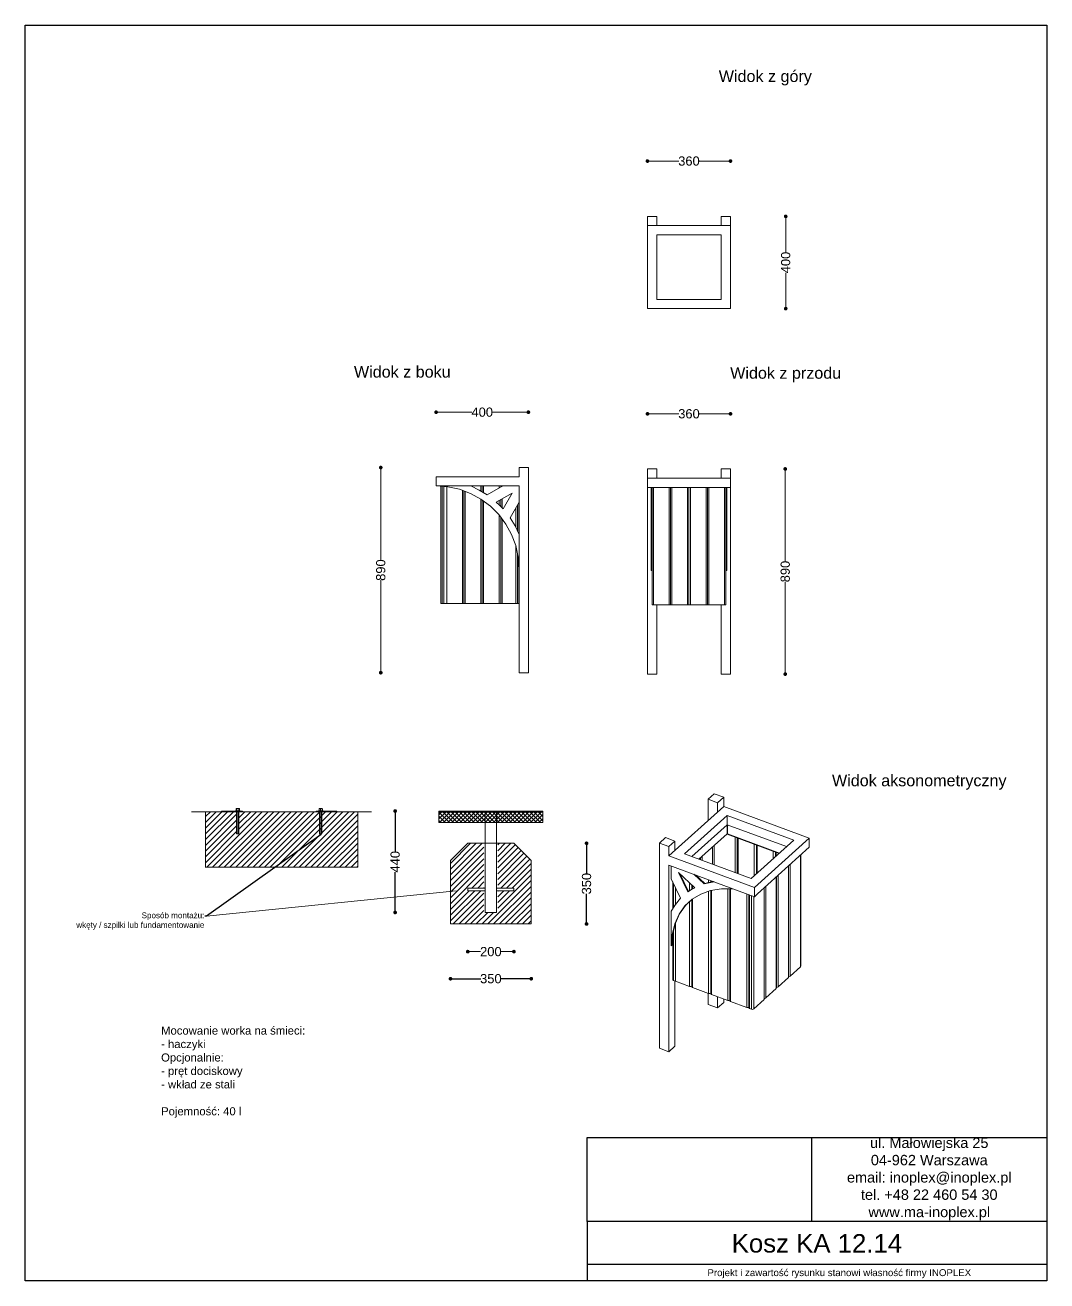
# Model space of a CAD drawing. Header units: millimetres. Extents: x 10662 to 15093, y 15133 to 20581.
import ezdxf
from ezdxf import colors
from ezdxf.entities.mleader import LeaderData, LeaderLine
from ezdxf.math import Vec2, Vec3

# ---------------------------------------------------------------- set-up
doc = ezdxf.new("R2010")
doc.units = ezdxf.units.MM
doc.header["$LTSCALE"] = 3
for name, color, linetype, lineweight in [('Konstrukcja - Stropy_Nr_pióra__1', 7, 'Continuous', 13), ('Konstrukcja - Słupy_Nr_pióra__1', 7, 'Continuous', 13), ('Konstrukcja - Ściany zew_Nr_pióra__1', 7, 'Continuous', 13), ('Krawędzie widoczneARTUR', 7, 'Continuous', 50), ('stal', 7, 'Continuous', 20)]:
    doc.layers.add(name, color=color, linetype=linetype, lineweight=lineweight)
doc.styles.get("Standard").update_dxf_attribs({"font": 'arial.ttf'})
doc.dimstyles.new('MATEUSZ', dxfattribs={"dimtxt": 40, "dimasz": 16, "dimexe": 0.18, "dimexo": 0.0625, "dimgap": 0.09, "dimtad": 0, "dimdec": 0, "dimdsep": 46, "dimtxsty": 'Standard', "dimblk": 'DOT', "dimcen": 0.09, "dimse1": 1, "dimse2": 1, "dimadec": 0, "dimazin": 0, "dimtfac": 1, "dimtdec": 0, "dimtofl": 0, "dimtmove": 0, "dimatfit": 3, "dimfxl": 0, "dimtolj": 1, "dimtzin": 0, "dimlwd": 9, "dimlwe": 9, "dimarcsym": 0})
doc.dimstyles.get("Standard").update_dxf_attribs({"dimtxt": 0.18, "dimasz": 0.18, "dimexe": 0.18, "dimexo": 0.0625, "dimgap": 0.09, "dimtad": 0, "dimtih": 1, "dimtoh": 1, "dimdec": 4, "dimzin": 0, "dimdsep": 46, "dimtxsty": 'Standard', "dimcen": 0.09, "dimadec": 0, "dimazin": 0, "dimtfac": 1, "dimtdec": 4, "dimtofl": 0, "dimtmove": 0, "dimatfit": 3, "dimfxl": 0, "dimtolj": 1, "dimtzin": 0, "dimarcsym": 0})
picture_1 = doc.add_image_def('image1.png', size_in_pixel=(179, 67))

# ---------------------------------------------------------------- blocks, each defined once
blk = doc.blocks.new('_Dot')
at = {"color": 0, "linetype": 'ByBlock', "lineweight": -2}
blk.add_line((-0.5, 0), (-1, 0), dxfattribs=at)
at = {"color": 0, "linetype": 'ByBlock', "const_width": 0.5}
blk.add_lwpolyline([(-0.25, 0, 1), (0.25, 0, 1)], format="xyb", close=True, dxfattribs=at)
blk = doc.blocks.new('*D7')
at = {"color": 0, "lineweight": 9}
for p, q in [((12204.3, 18645.8), (12204.3, 18261)), ((12204.3, 17787.8), (12204.3, 18172.5))]:
    blk.add_line(p, q, dxfattribs=at)
at = {"layer": 'Defpoints', "color": 0}
for p in [(12204.3, 18661.8), (12844.3, 18661.8), (12844.3, 17771.8)]:
    blk.add_point(p, dxfattribs=at)
at = {"color": 0, "lineweight": 9, "xscale": 16, "yscale": 16, "zscale": 16}
for p, rotation in [((12204.3, 18661.8), 90), ((12204.3, 17771.8), 270)]:
    blk.add_blockref('_Dot', p, dxfattribs=dict(at, rotation=rotation))
at = {"color": 0, "insert": (12204.3, 18216.8), "char_height": 40, "attachment_point": 5, "rotation": 90}
blk.add_mtext('\\A1;890', dxfattribs=at)
blk = doc.blocks.new('*D8')
at = {"color": 0, "lineweight": 9}
for p, q in [((12460.3, 18901.8), (12599.3, 18901.8)), ((12828.3, 18901.8), (12689.3, 18901.8))]:
    blk.add_line(p, q, dxfattribs=at)
at = {"layer": 'Defpoints', "color": 0}
for p in [(12444.3, 18901.8), (12844.3, 18661.8), (12444.3, 18621.8)]:
    blk.add_point(p, dxfattribs=at)
at = {"color": 0, "lineweight": 9, "xscale": 16, "yscale": 16, "zscale": 16, "rotation": 180}
blk.add_blockref('_Dot', (12444.3, 18901.8), dxfattribs=at)
at = {"color": 0, "lineweight": 9, "xscale": 16, "yscale": 16, "zscale": 16}
blk.add_blockref('_Dot', (12844.3, 18901.8), dxfattribs=at)
at = {"color": 0, "insert": (12644.3, 18901.8), "char_height": 40, "attachment_point": 5}
blk.add_mtext('\\A1;400', dxfattribs=at)
blk = doc.blocks.new('*D9')
at = {"color": 0, "lineweight": 9}
for p, q in [((13958.2, 18639.6), (13958.2, 18254.8)), ((13958.2, 17781.6), (13958.2, 18166.3))]:
    blk.add_line(p, q, dxfattribs=at)
at = {"layer": 'Defpoints', "color": 0}
for p in [(13720.7, 18655.6), (13958.2, 18655.6), (13720.7, 17765.6)]:
    blk.add_point(p, dxfattribs=at)
at = {"color": 0, "lineweight": 9, "xscale": 16, "yscale": 16, "zscale": 16}
for p, rotation in [((13958.2, 18655.6), 90), ((13958.2, 17765.6), 270)]:
    blk.add_blockref('_Dot', p, dxfattribs=dict(at, rotation=rotation))
at = {"color": 0, "insert": (13958.2, 18210.6), "char_height": 40, "attachment_point": 5, "rotation": 90}
blk.add_mtext('\\A1;890', dxfattribs=at)
blk = doc.blocks.new('*D10')
at = {"color": 0, "lineweight": 9}
for p, q in [((13376.7, 18894.7), (13496.5, 18894.7)), ((13704.7, 18894.7), (13584.9, 18894.7))]:
    blk.add_line(p, q, dxfattribs=at)
at = {"layer": 'Defpoints', "color": 0}
for p in [(13720.7, 18894.7), (13360.7, 18655.6), (13720.7, 18655.6)]:
    blk.add_point(p, dxfattribs=at)
at = {"color": 0, "lineweight": 9, "xscale": 16, "yscale": 16, "zscale": 16, "rotation": 180}
blk.add_blockref('_Dot', (13360.7, 18894.7), dxfattribs=at)
at = {"color": 0, "lineweight": 9, "xscale": 16, "yscale": 16, "zscale": 16}
blk.add_blockref('_Dot', (13720.7, 18894.7), dxfattribs=at)
at = {"color": 0, "insert": (13540.7, 18894.7), "char_height": 40, "attachment_point": 5}
blk.add_mtext('\\A1;360', dxfattribs=at)
blk = doc.blocks.new('*D11')
at = {"color": 0, "lineweight": 9}
for p, q in [((13376.7, 19991.2), (13496.5, 19991.2)), ((13704.7, 19991.2), (13584.9, 19991.2))]:
    blk.add_line(p, q, dxfattribs=at)
at = {"layer": 'Defpoints', "color": 0}
for p in [(13720.7, 19991.2), (13360.7, 19751.2), (13720.7, 19751.2)]:
    blk.add_point(p, dxfattribs=at)
at = {"color": 0, "lineweight": 9, "xscale": 16, "yscale": 16, "zscale": 16, "rotation": 180}
blk.add_blockref('_Dot', (13360.7, 19991.2), dxfattribs=at)
at = {"color": 0, "lineweight": 9, "xscale": 16, "yscale": 16, "zscale": 16}
blk.add_blockref('_Dot', (13720.7, 19991.2), dxfattribs=at)
at = {"color": 0, "insert": (13540.7, 19991.2), "char_height": 40, "attachment_point": 5}
blk.add_mtext('\\A1;360', dxfattribs=at)
blk = doc.blocks.new('*D12')
at = {"color": 0, "lineweight": 9}
for p, q in [((13960.1, 19735.2), (13960.1, 19596.3)), ((13960.1, 19367.2), (13960.1, 19506.2))]:
    blk.add_line(p, q, dxfattribs=at)
at = {"layer": 'Defpoints', "color": 0}
for p in [(13720.7, 19751.2), (13960.1, 19751.2), (13720.7, 19351.2)]:
    blk.add_point(p, dxfattribs=at)
at = {"color": 0, "lineweight": 9, "xscale": 16, "yscale": 16, "zscale": 16}
for p, rotation in [((13960.1, 19751.2), 90), ((13960.1, 19351.2), 270)]:
    blk.add_blockref('_Dot', p, dxfattribs=dict(at, rotation=rotation))
at = {"color": 0, "insert": (13960.1, 19551.2), "char_height": 40, "attachment_point": 5, "rotation": 90}
blk.add_mtext('\\A1;400', dxfattribs=at)
blk = doc.blocks.new('*D13')
at = {"color": 0, "lineweight": -2}
for p, q in [((12522.7, 16444.2), (12637.5, 16444.2)), ((12840.7, 16444.2), (12725.9, 16444.2))]:
    blk.add_line(p, q, dxfattribs=at)
at = {"layer": 'Defpoints', "color": 0}
for p in [(12506.7, 16681.7), (12856.7, 16681.7), (12856.7, 16444.2)]:
    blk.add_point(p, dxfattribs=at)
at = {"color": 0, "lineweight": -2, "xscale": 16, "yscale": 16, "zscale": 16, "rotation": 180}
blk.add_blockref('_Dot', (12506.7, 16444.2), dxfattribs=at)
at = {"color": 0, "lineweight": -2, "xscale": 16, "yscale": 16, "zscale": 16}
blk.add_blockref('_Dot', (12856.7, 16444.2), dxfattribs=at)
at = {"color": 0, "lineweight": 15, "insert": (12681.7, 16444.2), "char_height": 40, "attachment_point": 5}
blk.add_mtext('\\A1;350', dxfattribs=at)
blk = doc.blocks.new('*D14')
at = {"color": 0, "lineweight": -2}
for p, q in [((13096.7, 17015.7), (13096.7, 16900.9)), ((13096.7, 16697.7), (13096.7, 16812.5))]:
    blk.add_line(p, q, dxfattribs=at)
at = {"layer": 'Defpoints', "color": 0}
for p in [(13096.7, 17031.7), (13096.7, 17031.7), (12856.7, 16681.7)]:
    blk.add_point(p, dxfattribs=at)
at = {"color": 0, "lineweight": -2, "xscale": 16, "yscale": 16, "zscale": 16}
for p, rotation in [((13096.7, 17031.7), 90), ((13096.7, 16681.7), 270)]:
    blk.add_blockref('_Dot', p, dxfattribs=dict(at, rotation=rotation))
at = {"color": 0, "lineweight": 15, "insert": (13096.7, 16856.7), "char_height": 40, "attachment_point": 5, "rotation": 90}
blk.add_mtext('\\A1;350', dxfattribs=at)
blk = doc.blocks.new('*D16')
at = {"color": 0, "lineweight": -2}
for p, q in [((12266.7, 17155.7), (12266.7, 16996.7)), ((12266.7, 16747.7), (12266.7, 16906.7))]:
    blk.add_line(p, q, dxfattribs=at)
at = {"layer": 'Defpoints', "color": 0}
for p in [(12706.7, 17171.7), (12266.7, 16731.7), (12704.2, 16731.7)]:
    blk.add_point(p, dxfattribs=at)
at = {"color": 0, "lineweight": -2, "xscale": 16, "yscale": 16, "zscale": 16}
for p, rotation in [((12266.7, 17171.7), 90), ((12266.7, 16731.7), 270)]:
    blk.add_blockref('_Dot', p, dxfattribs=dict(at, rotation=rotation))
at = {"color": 0, "lineweight": 15, "insert": (12266.7, 16951.7), "char_height": 40, "attachment_point": 5, "rotation": 90}
blk.add_mtext('\\A1;440', dxfattribs=at)
blk = doc.blocks.new('*D17')
at = {"color": 0, "lineweight": 9}
for p, q in [((12597.7, 16561.7), (12637.2, 16561.7)), ((12765.7, 16561.7), (12726.3, 16561.7))]:
    blk.add_line(p, q, dxfattribs=at)
at = {"layer": 'Defpoints', "color": 0}
for p in [(12581.7, 16825.7), (12781.7, 16825.7), (12781.7, 16561.7)]:
    blk.add_point(p, dxfattribs=at)
at = {"color": 0, "lineweight": 9, "xscale": 16, "yscale": 16, "zscale": 16, "rotation": 180}
blk.add_blockref('_Dot', (12581.7, 16561.7), dxfattribs=at)
at = {"color": 0, "lineweight": 9, "xscale": 16, "yscale": 16, "zscale": 16}
blk.add_blockref('_Dot', (12781.7, 16561.7), dxfattribs=at)
at = {"color": 0, "insert": (12681.7, 16561.7), "char_height": 40, "attachment_point": 5}
blk.add_mtext('\\A1;200', dxfattribs=at)

msp = doc.modelspace()

# ---------------------------------------------------------------- hatches: boundary and pattern name
at = {"lineweight": 9}
h = msp.add_hatch(dxfattribs=at)
h.set_pattern_fill('JIS_WOOD', color=256, scale=25)
h.set_pattern_definition([(45, (9002.396, 15205.71), (-12.5, 12.5), [])])
h.paths.add_polyline_path([(11958.9, 17168.7), (11944.2, 17168.7), (11604.2, 17168.7), (11589.5, 17168.7), (11589.5, 17072.6), (11579.2, 17072.7), (11579.2, 17168.7), (11524.2, 17168.7), (11444.2, 17168.7), (11444.2, 16928.7), (12104.2, 16928.7), (12104.2, 17168.7), (12024.2, 17168.7), (11969.2, 17168.7), (11969.2, 17168.7), (11958.9, 17168.7)])
h = msp.add_hatch(dxfattribs=at)
h.set_pattern_fill('ANSI37', color=256, scale=4)
h.set_pattern_definition([(45, (10567.619, 15014.729), (-8.980256, 8.980256), []), (135, (10567.619, 15014.729), (-8.980256, -8.980256), [])])
h.paths.add_polyline_path([(12656.7, 17166.7), (12456.7, 17166.7), (12456.7, 17121.7), (12656.7, 17121.7)])
h.paths.add_polyline_path([(12706.7, 17166.7), (12656.7, 17166.7), (12656.7, 17121.7), (12706.7, 17121.7)])
h.paths.add_polyline_path([(12906.7, 17166.7), (12706.7, 17166.7), (12706.7, 17121.7), (12906.7, 17121.7)])
h = msp.add_hatch(dxfattribs=at)
h.set_pattern_fill('JIS_WOOD', color=256, scale=25)
h.set_pattern_definition([(45, (-4337.294, 4600.704), (-12.5, 12.5), [])])
h.paths.add_polyline_path([(12651.7, 17031.7), (12581.7, 17031.7), (12506.7, 16956.7), (12506.7, 16681.7), (12706.7, 16681.7), (12856.7, 16681.7), (12856.7, 16956.7), (12781.7, 17031.7), (12711.7, 17031.7), (12711.7, 16837.7), (12781.7, 16837.7), (12781.7, 16825.7), (12711.7, 16825.7), (12711.7, 16731.7), (12651.7, 16731.7), (12651.7, 16825.7), (12581.7, 16825.7), (12581.7, 16837.7), (12651.7, 16837.7)])

# ---------------------------------------------------------------- linework, layer by layer
for p, q in [((11524.2, 17168.7), (11384.2, 17168.7)), ((11524.2, 17168.7), (11444.2, 17168.7)), ((11444.2, 17168.7), (11444.2, 16928.7)), ((11564.2, 17171.7), (11514.2, 17171.7)), ((11514.2, 17171.7), (11514.2, 17168.7)), ((11524.2, 17171.7), (11564.2, 17171.7)), ((11524.2, 17171.7), (11604.2, 17171.7)), ((11604.2, 17168.7), (11524.2, 17168.7)), ((11604.2, 17171.7), (11604.2, 17168.7)), ((11604.2, 17171.7), (11604.2, 17168.7)), ((11604.2, 17168.7), (11944.2, 17168.7)), ((11964.2, 17171.7), (11924.2, 17171.7)), ((11924.2, 17171.7), (11924.2, 17168.7)), ((12014.2, 17171.7), (11934.2, 17171.7)), ((11934.2, 17168.7), (12014.2, 17168.7)), ((12004.2, 17171.7), (11954.2, 17171.7)), ((11974.2, 17171.7), (12014.2, 17171.7)), ((12014.2, 17168.7), (12014.2, 17171.7)), ((12014.2, 17168.7), (12164.2, 17168.7)), ((12024.2, 17168.7), (12104.2, 17168.7)), ((12104.2, 17168.7), (12104.2, 16928.7)), ((12656.7, 17171.7), (12456.7, 17171.7)), ((12456.7, 17171.7), (12456.7, 17121.7)), ((12456.7, 17171.7), (12456.7, 17166.7)), ((12456.7, 17166.7), (12906.7, 17166.7)), ((12711.7, 17171.7), (12651.7, 17171.7)), ((12706.7, 17171.7), (12656.7, 17171.7)), ((12656.7, 17171.7), (12706.7, 17171.7)), ((12656.7, 17171.7), (12656.7, 16731.7)), ((12706.7, 17171.7), (12906.7, 17171.7)), ((12706.7, 17171.7), (12706.7, 16731.7)), ((12906.7, 17171.7), (12906.7, 17121.7)), ((12456.7, 17121.7), (12906.7, 17121.7)), ((12506.7, 16956.7), (12581.7, 17031.7)), ((12781.7, 17031.7), (12581.7, 17031.7)), ((12856.7, 16956.7), (12781.7, 17031.7)), ((12506.7, 16956.7), (12506.7, 16681.7)), ((12856.7, 16681.7), (12856.7, 16956.7)), ((11443.1, 16928.7), (12104.2, 16928.7)), ((12506.7, 16681.7), (12706.7, 16681.7)), ((12706.7, 16681.7), (12856.7, 16681.7))]:
    msp.add_line(p, q, dxfattribs=at)
for p, q in [((13706, 17112.5), (13706, 17072.5)), ((13706, 17072.5), (13584, 16962.6)), ((13706, 17072.5), (13931.9, 16989)), ((13098.6, 15390.6), (13098.6, 15755.2)), ((13292.4, 15755.2), (15092.5, 15755.2)), ((15092.5, 15755.2), (15092.5, 15390.6)), ((13098.6, 15390.6), (13098.6, 15133.4)), ((15092.5, 15390.6), (13292.4, 15390.6)), ((15092.3, 15203.9), (13098.6, 15203.9))]:
    msp.add_line(p, q)
at = {"lineweight": 15}
msp.add_line((11449.3, 16715.5), (12531.7, 16825.7), dxfattribs=at)
msp.add_lwpolyline([(10662.3, 20581), (15092.5, 20581), (15092.5, 15133.4), (10662.3, 15133.4)], close=True)
at = {"layer": 'Konstrukcja - Stropy_Nr_pióra__1', "linetype": 'Continuous'}
for p, q in [((13400.7, 19391.3), (13400.7, 19671.2)), ((13546.7, 19391.3), (13400.7, 19391.3)), ((13626.7, 19391.2), (13614.7, 19391.2))]:
    msp.add_line(p, q, dxfattribs=at)
at = {"layer": 'Konstrukcja - Słupy_Nr_pióra__1', "linetype": 'Continuous'}
for p, q in [((13360.7, 19711.2), (13360.7, 19751.2)), ((13360.7, 19751.2), (13400.7, 19751.2)), ((13400.7, 19751.2), (13400.7, 19711.2)), ((13680.7, 19711.2), (13680.7, 19751.2)), ((13680.7, 19751.2), (13720.7, 19751.2)), ((13720.7, 19751.2), (13720.7, 19711.2)), ((13400.7, 19711.2), (13360.7, 19711.2)), ((13360.7, 19351.2), (13360.7, 19711.2)), ((13400.7, 19711.2), (13680.7, 19711.2)), ((13400.7, 19671.2), (13400.7, 19391.2)), ((13680.7, 19671.2), (13400.7, 19671.2)), ((13400.7, 19671.2), (13400.7, 19636.8)), ((13720.7, 19711.2), (13680.7, 19711.2)), ((13680.7, 19391.2), (13680.7, 19671.2)), ((13720.7, 19711.2), (13720.7, 19351.2)), ((13400.7, 19636.8), (13400.7, 19636.7)), ((13400.7, 19624.8), (13400.7, 19556.8)), ((13400.7, 19624.8), (13400.7, 19624.8)), ((13400.7, 19556.8), (13400.7, 19556.7)), ((13400.7, 19544.8), (13400.7, 19476.8)), ((13400.7, 19544.8), (13400.7, 19544.8)), ((13400.7, 19476.8), (13400.7, 19476.7)), ((13400.7, 19464.8), (13400.7, 19396.8)), ((13400.7, 19464.8), (13400.7, 19464.8)), ((13400.7, 19396.8), (13400.7, 19396.7)), ((13720.7, 19351.2), (13360.7, 19351.2)), ((13400.7, 19391.2), (13680.7, 19391.2)), ((12844.3, 18661.8), (12804.3, 18661.8)), ((12804.3, 18661.8), (12804.3, 18621.8)), ((12844.3, 18661.8), (12844.3, 17771.8)), ((13360.7, 18655.6), (13360.7, 18615.6)), ((13400.7, 18655.6), (13360.7, 18655.6)), ((13400.7, 18655.6), (13400.7, 18615.6)), ((13680.7, 18655.6), (13680.7, 18615.6)), ((13720.7, 18655.6), (13680.7, 18655.6)), ((13720.7, 18655.6), (13720.7, 18615.6)), ((12444.3, 18621.8), (12444.3, 18581.8)), ((12804.3, 18621.8), (12444.3, 18621.8)), ((12804.3, 18581.8), (12444.3, 18581.8)), ((12464.3, 18071.8), (12464.3, 18580.3)), ((12470.3, 18071.8), (12470.3, 18579.9)), ((12478.3, 18071.8), (12478.3, 18579.3)), ((12490.3, 18071.8), (12490.3, 18578.5)), ((12638.3, 18559.7), (12638.3, 18581.8)), ((12644.3, 18581.8), (12644.3, 18556)), ((12650.3, 18552.3), (12650.3, 18581.8)), ((12718.3, 18572.7), (12718.3, 18581.8)), ((12724.3, 18581.8), (12724.3, 18576.1)), ((12730.3, 18579.5), (12730.3, 18581.8)), ((12804.3, 18581.8), (12804.3, 17771.8)), ((13360.7, 18615.6), (13360.7, 18575.6)), ((13720.7, 18615.6), (13360.7, 18615.6)), ((13720.7, 18615.6), (13720.7, 18575.6)), ((12558.3, 18071.8), (12558.3, 18562.5)), ((12564.3, 18560.2), (12564.3, 18071.8)), ((12570.3, 18071.8), (12570.3, 18558)), ((12638.3, 18071.8), (12638.3, 18524.9)), ((12724.3, 18523.1), (12724.3, 18493.1)), ((12730.3, 18486.7), (12730.3, 18526.5)), ((13360.7, 18575.6), (13360.7, 17765.6)), ((13376.9, 18575.6), (13360.7, 18575.6)), ((13380.7, 18065.6), (13380.7, 18573.7)), ((13700.4, 18575.6), (13380.9, 18575.6)), ((13386.7, 18065.6), (13386.7, 18575.6)), ((13454.7, 18065.6), (13454.7, 18575.6)), ((13460.7, 18575.6), (13460.7, 18065.6)), ((13466.7, 18065.6), (13466.7, 18575.6)), ((13534.7, 18065.6), (13534.7, 18575.6)), ((13540.7, 18575.6), (13540.7, 18065.6)), ((13546.7, 18065.6), (13546.7, 18575.6)), ((13614.7, 18065.6), (13614.7, 18575.6)), ((13620.7, 18575.6), (13620.7, 18065.6)), ((13626.7, 18065.6), (13626.7, 18575.6)), ((13694.7, 18065.6), (13694.7, 18575.6)), ((13700.7, 18065.6), (13700.7, 18573.7)), ((13720.7, 18575.6), (13704.4, 18575.6)), ((13720.7, 18575.6), (13720.7, 17765.6)), ((12644.3, 18520.6), (12644.3, 18071.8)), ((12650.3, 18071.8), (12650.3, 18516.1)), ((12718.3, 18499.2), (12718.3, 18519.7)), ((12789.8, 18402), (12789.8, 18486.1)), ((12797.8, 18385.3), (12797.8, 18500.3)), ((12798.3, 18384.3), (12798.3, 18501.1)), ((12718.3, 18071.8), (12718.3, 18454.9)), ((12724.3, 18446.9), (12724.3, 18071.8)), ((12730.3, 18071.8), (12730.3, 18438.9)), ((12789.8, 18071.8), (12789.8, 18322.7)), ((12797.8, 18071.8), (12797.8, 18285.9)), ((12798.3, 18071.8), (12798.3, 18283.7)), ((12464.3, 18071.8), (12466.1, 18071.8)), ((12466.1, 18071.8), (12470.3, 18071.8)), ((12470.3, 18071.8), (12478.3, 18071.8)), ((12478.3, 18071.8), (12482.5, 18071.8)), ((12482.5, 18071.8), (12484.3, 18071.8)), ((12484.3, 18071.8), (12486, 18071.8)), ((12486, 18071.8), (12490.3, 18071.8)), ((12490.3, 18071.8), (12558.3, 18071.8)), ((12558.3, 18071.8), (12562.5, 18071.8)), ((12562.5, 18071.8), (12564.3, 18071.8)), ((12564.3, 18071.8), (12566, 18071.8)), ((12566, 18071.8), (12570.3, 18071.8)), ((12570.3, 18071.8), (12638.3, 18071.8)), ((12638.3, 18071.8), (12642.5, 18071.8)), ((12642.5, 18071.8), (12644.3, 18071.8)), ((12644.3, 18071.8), (12646, 18071.8)), ((12646, 18071.8), (12650.3, 18071.8)), ((12650.3, 18071.8), (12718.3, 18071.8)), ((12718.3, 18071.8), (12722.5, 18071.8)), ((12722.5, 18071.8), (12724.3, 18071.8)), ((12724.3, 18071.8), (12726, 18071.8)), ((12726, 18071.8), (12730.3, 18071.8)), ((12730.3, 18071.8), (12798.3, 18071.8)), ((12798.3, 18071.8), (12802.5, 18071.8)), ((12802.5, 18071.8), (12804.3, 18071.8)), ((13380.7, 18065.6), (13382.4, 18065.6)), ((13382.4, 18065.6), (13386.7, 18065.6)), ((13386.7, 18065.6), (13454.7, 18065.6)), ((13400.7, 18065.6), (13400.7, 17765.6)), ((13454.7, 18065.6), (13458.9, 18065.6)), ((13458.9, 18065.6), (13460.7, 18065.6)), ((13460.7, 18065.6), (13462.4, 18065.6)), ((13462.4, 18065.6), (13466.7, 18065.6)), ((13466.7, 18065.6), (13534.7, 18065.6)), ((13534.7, 18065.6), (13538.9, 18065.6)), ((13538.9, 18065.6), (13540.7, 18065.6)), ((13540.7, 18065.6), (13542.4, 18065.6)), ((13542.4, 18065.6), (13546.7, 18065.6)), ((13546.7, 18065.6), (13614.7, 18065.6)), ((13614.7, 18065.6), (13618.9, 18065.6)), ((13618.9, 18065.6), (13620.7, 18065.6)), ((13620.7, 18065.6), (13622.4, 18065.6)), ((13622.4, 18065.6), (13626.7, 18065.6)), ((13626.7, 18065.6), (13694.7, 18065.6)), ((13680.7, 18065.6), (13680.7, 17765.6)), ((13694.7, 18065.6), (13698.9, 18065.6)), ((13698.9, 18065.6), (13700.7, 18065.6)), ((12844.3, 17771.8), (12804.3, 17771.8)), ((13400.7, 17765.6), (13360.7, 17765.6)), ((13720.7, 17765.6), (13680.7, 17765.6)), ((13623.5, 17223.1), (13649.9, 17246.9)), ((13664.8, 17207.8), (13623.5, 17223.1)), ((13623.5, 17223.1), (13623.5, 17130.6)), ((13649.9, 17246.9), (13691.2, 17231.6)), ((13691.2, 17231.6), (13664.8, 17207.8)), ((13691.2, 17231.6), (13691.2, 17191.6)), ((13453.4, 16977.2), (13691.2, 17191.6)), ((13664.8, 17207.8), (13664.8, 17167.8)), ((13691.2, 17191.6), (14062.5, 17054.3)), ((13706, 17152.5), (13521.1, 16985.8)), ((13706, 17112.5), (13552.6, 16974.2)), ((13994.8, 17045.8), (13706, 17152.5)), ((13706, 17152.5), (13706, 17112.5)), ((13706, 17112.5), (13706, 17112.5)), ((13963.4, 17017.4), (13706, 17112.5)), ((13412.2, 17032.5), (13438.6, 17056.3)), ((13438.6, 17056.3), (13479.8, 17041.1)), ((13741.1, 16904.5), (13741.1, 17059.6)), ((13750.3, 16901.1), (13750.3, 17056.2)), ((13753.5, 16899.9), (13753.5, 17055)), ((14062.5, 17054.3), (13824.7, 16840)), ((14062.5, 17054.3), (14062.5, 17014.3)), ((13453.4, 17017.2), (13412.2, 17032.5)), ((13412.2, 17032.5), (13412.2, 16142.5)), ((13479.8, 17041.1), (13453.4, 17017.2)), ((13453.4, 17017.2), (13453.4, 16977.2)), ((13479.8, 17041.1), (13479.8, 17001.1)), ((13642.3, 16941), (13642.3, 17015.1)), ((13643.3, 16940.6), (13643.3, 17016)), ((13650.2, 16938.1), (13650.2, 17022.2)), ((13809.9, 16879), (13994.8, 17045.8)), ((13823.6, 16891.4), (13823.6, 17029.1)), ((13832.8, 16899.7), (13832.8, 17025.7)), ((13836, 16902.6), (13836, 17024.5)), ((14062.5, 17014.3), (13838.1, 16812)), ((13906.1, 16965.8), (13906.1, 16998.6)), ((13824.7, 16840), (13453.4, 16977.2)), ((13521.1, 16985.8), (13809.9, 16879)), ((13589.5, 16960.5), (13589.5, 16967.5)), ((13590.5, 16960.2), (13590.5, 16968.3)), ((13597.4, 16957.6), (13597.4, 16974.6)), ((13915.3, 16974.1), (13915.3, 16995.2)), ((13918.5, 16977), (13918.5, 16994)), ((14024.7, 16496.5), (14024.7, 16980.3)), ((14025.7, 16499.7), (14025.7, 16981.2)), ((13453.4, 16937.2), (13453.4, 16127.2)), ((13824.7, 16800), (13453.4, 16937.2)), ((13926.9, 16408.4), (13926.9, 16892.1)), ((13971.9, 16448.9), (13971.9, 16932.6)), ((13972.8, 16452.1), (13972.8, 16933.5)), ((13979.8, 16456), (13979.8, 16939.8)), ((13470.1, 16746.8), (13470.1, 16864.5)), ((13473.3, 16752.1), (13473.3, 16857.8)), ((13481.6, 16765.7), (13481.6, 16840.5)), ((13543.5, 16860.7), (13543.5, 16826.2)), ((13552.6, 16852.3), (13552.6, 16832.3)), ((13555.8, 16849.3), (13555.8, 16834.1)), ((13626, 16873.5), (13626, 16861.1)), ((13635.1, 16870.1), (13635.1, 16863.3)), ((13638.3, 16868.9), (13638.3, 16863.9)), ((13708.5, 16833.9), (13708.5, 16349.8)), ((13717.6, 16833.8), (13717.6, 16347.8)), ((13720.9, 16833.8), (13720.9, 16345.2)), ((13824.7, 16840), (13824.7, 16800)), ((13866.2, 16353.6), (13866.2, 16837.4)), ((13867.2, 16356.8), (13867.2, 16838.2)), ((13874.1, 16360.7), (13874.1, 16844.5)), ((13919, 16401.2), (13919, 16885)), ((13920, 16404.4), (13920, 16885.9)), ((13543.5, 16778.5), (13543.5, 16410.8)), ((13552.6, 16787), (13552.6, 16408.9)), ((13555.8, 16789.7), (13555.8, 16406.2)), ((13626, 16823.6), (13626, 16380.3)), ((13635.1, 16826.8), (13635.1, 16378.4)), ((13638.3, 16827.3), (13638.3, 16375.7)), ((13791, 16812.4), (13791, 16319.3)), ((13799.7, 16317.5), (13799.7, 16809.2)), ((13802.9, 16314.9), (13802.9, 16808.1)), ((13811.1, 16311.8), (13811.1, 16805)), ((13821.3, 16313.1), (13821.3, 16801.3)), ((13835.4, 16809.6), (13824.7, 16800)), ((13481.6, 16433.6), (13481.6, 16684.6)), ((13470.1, 16439.4), (13470.1, 16633)), ((13473.3, 16436.7), (13473.3, 16650.9)), ((13971.9, 16448.9), (13972.8, 16452.1)), ((13972.8, 16454.4), (13975.2, 16454.1)), ((13975.2, 16454.1), (13979.8, 16456)), ((13979.8, 16456), (14024.7, 16496.5)), ((14024.7, 16496.5), (14025.7, 16499.7)), ((13470.1, 16439.4), (13473.3, 16436.7)), ((13473.3, 16436.7), (13481.6, 16433.6)), ((13479.8, 16434.3), (13479.8, 16151.1)), ((13481.6, 16433.6), (13481.6, 16433.6)), ((13543.5, 16410.8), (13481.6, 16433.6)), ((13549, 16410.2), (13543.5, 16410.8)), ((13552.6, 16411.7), (13549, 16410.2)), ((13555.8, 16406.2), (13552.6, 16408.9)), ((13626, 16380.3), (13555.8, 16406.2)), ((13874.1, 16360.7), (13919, 16401.2)), ((13919, 16401.2), (13920, 16404.4)), ((13920, 16406.7), (13922.3, 16406.5)), ((13922.3, 16406.5), (13926.9, 16408.4)), ((13926.9, 16408.4), (13971.9, 16448.9)), ((13623.5, 16381.2), (13623.5, 16333.1)), ((13631.5, 16379.7), (13626, 16380.3)), ((13635.1, 16381.1), (13631.5, 16379.7)), ((13638.3, 16375.7), (13635.1, 16378.4)), ((13708.5, 16349.8), (13638.3, 16375.7)), ((13664.8, 16365.9), (13664.8, 16317.8)), ((13691.2, 16356.1), (13691.2, 16341.6)), ((13714, 16349.2), (13708.5, 16349.8)), ((13717.6, 16350.6), (13714, 16349.2)), ((13720.9, 16345.2), (13717.6, 16347.8)), ((13791, 16319.3), (13720.9, 16345.2)), ((13821.3, 16313.1), (13866.2, 16353.6)), ((13866.2, 16353.6), (13867.2, 16356.8)), ((13867.2, 16359.1), (13869.5, 16358.9)), ((13869.5, 16358.9), (13874.1, 16360.7)), ((13664.8, 16317.8), (13623.5, 16333.1)), ((13691.2, 16341.6), (13664.8, 16317.8)), ((13796.5, 16318.7), (13791, 16319.3)), ((13799.7, 16319.9), (13796.5, 16318.7)), ((13799.7, 16317.5), (13802.9, 16314.9)), ((13802.9, 16314.9), (13811.1, 16311.8)), ((13811.1, 16311.8), (13816.7, 16311.2)), ((13816.7, 16311.2), (13821.3, 16313.1)), ((13453.4, 16127.2), (13412.2, 16142.5)), ((13479.8, 16151.1), (13453.4, 16127.2))]:
    msp.add_line(p, q, dxfattribs=at)
at = {"layer": 'Konstrukcja - Ściany zew_Nr_pióra__1', "linetype": 'Continuous'}
for p, q in [((12495.5, 18578.1), (12444.3, 18581.8)), ((12545.7, 18567.2), (12495.5, 18578.1)), ((12594.3, 18581.8), (12630.9, 18564.2)), ((12665.5, 18542.9), (12734.3, 18581.8)), ((12593.8, 18549.2), (12545.7, 18567.2)), ((12638.9, 18524.6), (12593.8, 18549.2)), ((12630.9, 18564.2), (12665.5, 18542.9)), ((12680, 18493.8), (12638.9, 18524.6)), ((12773.5, 18550.8), (12704.7, 18512)), ((12734.7, 18482.1), (12773.5, 18550.8)), ((13376.9, 18575.6), (13376.9, 18571.9)), ((13376.9, 18575.6), (13380.9, 18575.6)), ((13376.9, 18571.9), (13376.9, 18561)), ((13376.9, 18561), (13376.9, 18543)), ((13376.9, 18543), (13376.9, 18518.4)), ((13380.9, 18573.7), (13380.7, 18573.7)), ((13380.9, 18575.6), (13380.9, 18573.7)), ((13704.4, 18575.6), (13700.4, 18575.6)), ((13700.4, 18573.7), (13700.4, 18575.6)), ((13700.4, 18573.7), (13700.7, 18573.7)), ((13704.4, 18571.9), (13704.4, 18575.6)), ((13704.4, 18561), (13704.4, 18571.9)), ((13704.4, 18543), (13704.4, 18561)), ((13704.4, 18518.4), (13704.4, 18543)), ((12716.4, 18457.5), (12680, 18493.8)), ((12704.7, 18512), (12720.1, 18497.5)), ((12720.1, 18497.5), (12734.7, 18482.1)), ((12804.3, 18511.8), (12765.5, 18443)), ((13376.9, 18518.4), (13376.9, 18487.6)), ((13376.9, 18487.6), (13376.9, 18451.3)), ((13704.4, 18487.6), (13704.4, 18518.4)), ((13704.4, 18451.3), (13704.4, 18487.6)), ((12747.1, 18416.4), (12716.4, 18457.5)), ((12771.8, 18371.3), (12747.1, 18416.4)), ((12765.5, 18443), (12786.7, 18408.4)), ((13376.9, 18451.3), (13376.9, 18410.2)), ((13704.4, 18410.2), (13704.4, 18451.3)), ((12789.7, 18323.2), (12771.8, 18371.3)), ((12786.7, 18408.4), (12804.3, 18371.8)), ((13376.9, 18410.2), (13376.9, 18365.1)), ((13376.9, 18365.1), (13376.9, 18317)), ((13704.4, 18365.1), (13704.4, 18410.2)), ((13704.4, 18317), (13704.4, 18365.1)), ((12800.6, 18273), (12789.7, 18323.2)), ((13376.9, 18317), (13376.9, 18266.8)), ((13704.4, 18266.8), (13704.4, 18317)), ((12804.3, 18221.8), (12800.6, 18273)), ((13376.9, 18266.8), (13376.9, 18215.6)), ((13704.4, 18215.6), (13704.4, 18266.8)), ((13376.9, 18215.6), (13380.7, 18215.6)), ((13704.4, 18215.6), (13700.7, 18215.6)), ((13464.1, 16876.9), (13464.1, 16933.3)), ((13495.9, 16904.3), (13535.9, 16820.7)), ((13566.8, 16839.2), (13495.9, 16904.3)), ((13538.4, 16822.9), (13502.3, 16898.4)), ((13561.3, 16897.4), (13607.3, 16855.2)), ((13609.8, 16857.4), (13569.6, 16894.3)), ((13504.2, 16793.3), (13464.1, 16876.9)), ((13544.1, 16826.7), (13553.7, 16832.9)), ((13551, 16830.6), (13566.8, 16839.2)), ((13553.7, 16832.9), (13555.4, 16833.9)), ((13555.8, 16834.1), (13555.4, 16833.9)), ((13566.2, 16839.8), (13555.8, 16834.1)), ((13607.3, 16855.2), (13643, 16863.3)), ((13607.3, 16855.2), (13609.8, 16857.4)), ((13626, 16861.1), (13609.8, 16857.4)), ((13626.6, 16861.3), (13626, 16861.1)), ((13626.6, 16861.3), (13638, 16863.9)), ((13681.2, 16834.1), (13634.7, 16826.7)), ((13638.3, 16863.9), (13638, 16863.9)), ((13645.5, 16865.5), (13638.3, 16863.9)), ((13643, 16863.3), (13651.4, 16864.1)), ((13647.1, 16865.7), (13645.5, 16865.5)), ((13730.8, 16833.7), (13681.2, 16834.1)), ((13735.4, 16833), (13730.8, 16833.7)), ((13482.2, 16766.8), (13504.2, 16793.3)), ((13554.8, 16789.1), (13523.1, 16759.8)), ((13525.6, 16762), (13543.5, 16778.5)), ((13535.9, 16820.7), (13551, 16830.6)), ((13535.9, 16820.7), (13538.4, 16822.9)), ((13543.5, 16826.2), (13538.4, 16822.9)), ((13544.1, 16826.7), (13543.5, 16826.2)), ((13544.1, 16779.2), (13543.5, 16778.5)), ((13555, 16789.2), (13544.1, 16779.2)), ((13592.3, 16811.6), (13554.8, 16789.1)), ((13634.7, 16826.7), (13592.3, 16811.6)), ((13835.4, 16809.6), (13838.1, 16812)), ((13464.1, 16736.9), (13482.2, 16766.8)), ((13464.1, 16586.9), (13464.1, 16736.9)), ((13497.7, 16724.1), (13479.2, 16682.8)), ((13500.2, 16726.3), (13481.7, 16685)), ((13523.1, 16759.8), (13497.7, 16724.1)), ((13525.6, 16762), (13500.2, 16726.3)), ((13479.2, 16682.8), (13467.9, 16636.7)), ((13473.3, 16650.9), (13481.6, 16684.6)), ((13481.7, 16685), (13481.6, 16684.7)), ((13481.6, 16684.7), (13481.6, 16684.6)), ((13467.9, 16636.7), (13464.1, 16586.9)), ((13470.6, 16639.1), (13466.8, 16589.3)), ((13472.9, 16648.7), (13470.6, 16639.1)), ((13473.3, 16650.9), (13472.9, 16648.7)), ((13464.1, 16586.9), (13466.8, 16589.3))]:
    msp.add_line(p, q, dxfattribs=at)
at = {"layer": 'Krawędzie widoczneARTUR', "lineweight": 9}
for p, q in [((11574.2, 17172.7), (11594.5, 17172.7)), ((11574.2, 17172.7), (11574.2, 17171.7)), ((11577.4, 17173.4), (11577.4, 17180.4)), ((11578.2, 17182.9), (11590.1, 17182.9)), ((11578.5, 17173.4), (11578.5, 17180.4)), ((11579.5, 17172.7), (11579.5, 17171.7)), ((11585.5, 17173.4), (11585.5, 17180.4)), ((11590.1, 17182.9), (11590.7, 17182.9)), ((11591.4, 17173.4), (11591.4, 17180.4)), ((11954.2, 17172.7), (11933.9, 17172.7)), ((11937, 17173.4), (11937, 17180.4)), ((11938.3, 17182.9), (11937.8, 17182.9)), ((11950.2, 17182.9), (11938.3, 17182.9)), ((11942.9, 17173.4), (11942.9, 17180.4)), ((11948.9, 17172.7), (11948.9, 17171.7)), ((11949.9, 17173.4), (11949.9, 17180.4)), ((11951, 17173.4), (11951, 17180.4)), ((11954.2, 17172.7), (11954.2, 17171.7)), ((12581.7, 16837.7), (12581.7, 16825.7)), ((12656.7, 16837.7), (12581.7, 16837.7)), ((12781.7, 16837.7), (12706.7, 16837.7)), ((12781.7, 16825.7), (12781.7, 16837.7)), ((12656.7, 16825.7), (12581.7, 16825.7)), ((12781.7, 16825.7), (12706.7, 16825.7)), ((12656.7, 16731.7), (12706.7, 16731.7)), ((12659.2, 16731.7), (12656.7, 16731.7)), ((12706.7, 16731.7), (12704.2, 16731.7))]:
    msp.add_line(p, q, dxfattribs=at)
at = {"layer": 'Krawędzie widoczneARTUR', "lineweight": 9, "flags": 128}
for points in [[(11577.4, 17180.4), (11577.5, 17180.8), (11577.5, 17181.1), (11577.5, 17181.4), (11577.6, 17181.7), (11577.6, 17182), (11577.6, 17182.2), (11577.7, 17182.3), (11577.8, 17182.5), (11577.8, 17182.6), (11577.9, 17182.6), (11577.9, 17182.7), (11578, 17182.7), (11578, 17182.7), (11578.1, 17182.6), (11578.2, 17182.6), (11578.2, 17182.5), (11578.3, 17182.3), (11578.3, 17182.2), (11578.4, 17182), (11578.4, 17181.7), (11578.5, 17181.4), (11578.5, 17181.1), (11578.5, 17180.8), (11578.5, 17180.4)], [(11577.4, 17173.4), (11577.4, 17173.4), (11577.4, 17173.4), (11577.4, 17173.3), (11577.4, 17173.3), (11577.4, 17173.3), (11577.4, 17173.2), (11577.4, 17173.2), (11577.4, 17173.2), (11577.5, 17173.1), (11577.5, 17173.1), (11577.5, 17173.1), (11577.5, 17173), (11577.5, 17173), (11577.5, 17173), (11577.5, 17172.9), (11577.5, 17172.9), (11577.5, 17172.9), (11577.5, 17172.9), (11577.5, 17172.8), (11577.5, 17172.8), (11577.6, 17172.8), (11577.6, 17172.7), (11577.6, 17172.7), (11577.6, 17172.7)], [(11578.2, 17182.9), (11578, 17182.8), (11577.8, 17182.6)], [(11578.5, 17180.4), (11578.7, 17180.8), (11578.8, 17181.1), (11579.1, 17181.4), (11579.3, 17181.7), (11579.6, 17182), (11579.9, 17182.2), (11580.2, 17182.3), (11580.6, 17182.5), (11580.9, 17182.6), (11581.3, 17182.6), (11581.6, 17182.7), (11582, 17182.7), (11582.4, 17182.7), (11582.7, 17182.6), (11583.1, 17182.6), (11583.5, 17182.5), (11583.8, 17182.4), (11584.2, 17182.2), (11584.5, 17182), (11584.8, 17181.7), (11585, 17181.4), (11585.2, 17181.1), (11585.4, 17180.8), (11585.5, 17180.4)], [(11578.5, 17173.4), (11578.5, 17173.4), (11578.5, 17173.4), (11578.5, 17173.3), (11578.5, 17173.3), (11578.5, 17173.3), (11578.5, 17173.2), (11578.5, 17173.2), (11578.5, 17173.2), (11578.6, 17173.1), (11578.6, 17173.1), (11578.6, 17173.1), (11578.6, 17173), (11578.6, 17173), (11578.6, 17173), (11578.6, 17172.9), (11578.6, 17172.9), (11578.6, 17172.9), (11578.6, 17172.9), (11578.6, 17172.8), (11578.6, 17172.8), (11578.6, 17172.8), (11578.6, 17172.7), (11578.7, 17172.7), (11578.7, 17172.7)], [(11591.2, 17181), (11591.1, 17181.3), (11590.9, 17181.6), (11590.7, 17181.8), (11590.5, 17182), (11590.3, 17182.2), (11590.1, 17182.3), (11589.8, 17182.4), (11589.6, 17182.5), (11589.3, 17182.6), (11589.1, 17182.6), (11588.8, 17182.7), (11588.6, 17182.7), (11588.3, 17182.7), (11588.1, 17182.7), (11587.8, 17182.6), (11587.6, 17182.6), (11587.3, 17182.5), (11587.1, 17182.4), (11586.8, 17182.3), (11586.5, 17182.1), (11586.2, 17181.7), (11585.9, 17181.3), (11585.7, 17180.9), (11585.5, 17180.4)], [(11585.5, 17173.4), (11585.5, 17173.4), (11585.5, 17173.4), (11585.5, 17173.3), (11585.5, 17173.3), (11585.5, 17173.3), (11585.5, 17173.2), (11585.5, 17173.2), (11585.5, 17173.2), (11585.5, 17173.1), (11585.5, 17173.1), (11585.5, 17173.1), (11585.5, 17173), (11585.5, 17173), (11585.5, 17173), (11585.5, 17172.9), (11585.5, 17172.9), (11585.5, 17172.9), (11585.5, 17172.9), (11585.5, 17172.8), (11585.5, 17172.8), (11585.5, 17172.8), (11585.5, 17172.7), (11585.5, 17172.7), (11585.5, 17172.7)], [(11591, 17182.6), (11590.9, 17182.8), (11590.7, 17182.9)], [(11591.4, 17180.4), (11591.4, 17180.5), (11591.4, 17180.7), (11591.4, 17180.8), (11591.4, 17181), (11591.4, 17181.1), (11591.4, 17181.2), (11591.4, 17181.4), (11591.4, 17181.5), (11591.3, 17181.6), (11591.3, 17181.7), (11591.3, 17181.8), (11591.3, 17181.9), (11591.3, 17182), (11591.2, 17182.1), (11591.2, 17182.2), (11591.2, 17182.2), (11591.2, 17182.3), (11591.2, 17182.4), (11591.1, 17182.4), (11591.1, 17182.5), (11591.1, 17182.5), (11591.1, 17182.6), (11591.1, 17182.6), (11591, 17182.6)], [(11591.2, 17181), (11591.2, 17181), (11591.2, 17181), (11591.3, 17181), (11591.3, 17180.9), (11591.3, 17180.9), (11591.3, 17180.9), (11591.3, 17180.9), (11591.3, 17180.8), (11591.3, 17180.8), (11591.3, 17180.8), (11591.3, 17180.8), (11591.3, 17180.7), (11591.4, 17180.7), (11591.4, 17180.7), (11591.4, 17180.6), (11591.4, 17180.6), (11591.4, 17180.6), (11591.4, 17180.6), (11591.4, 17180.5), (11591.4, 17180.5), (11591.4, 17180.5), (11591.4, 17180.5), (11591.4, 17180.4), (11591.4, 17180.4)], [(11591.4, 17173.4), (11591.4, 17173.4), (11591.4, 17173.4), (11591.4, 17173.3), (11591.4, 17173.3), (11591.4, 17173.3), (11591.4, 17173.2), (11591.4, 17173.2), (11591.4, 17173.2), (11591.4, 17173.1), (11591.4, 17173.1), (11591.4, 17173.1), (11591.4, 17173), (11591.4, 17173), (11591.4, 17173), (11591.4, 17172.9), (11591.4, 17172.9), (11591.4, 17172.9), (11591.4, 17172.9), (11591.3, 17172.8), (11591.3, 17172.8), (11591.3, 17172.8), (11591.3, 17172.7), (11591.3, 17172.7), (11591.3, 17172.7)], [(11937, 17180.4), (11937, 17180.5), (11937, 17180.7), (11937, 17180.8), (11937, 17181), (11937, 17181.1), (11937.1, 17181.2), (11937.1, 17181.4), (11937.1, 17181.5), (11937.1, 17181.6), (11937.1, 17181.7), (11937.1, 17181.8), (11937.1, 17181.9), (11937.2, 17182), (11937.2, 17182.1), (11937.2, 17182.2), (11937.2, 17182.2), (11937.2, 17182.3), (11937.3, 17182.4), (11937.3, 17182.4), (11937.3, 17182.5), (11937.3, 17182.5), (11937.4, 17182.6), (11937.4, 17182.6), (11937.4, 17182.6)], [(11937.2, 17181), (11937.2, 17181), (11937.2, 17181), (11937.2, 17181), (11937.2, 17180.9), (11937.2, 17180.9), (11937.2, 17180.9), (11937.1, 17180.9), (11937.1, 17180.8), (11937.1, 17180.8), (11937.1, 17180.8), (11937.1, 17180.8), (11937.1, 17180.7), (11937.1, 17180.7), (11937.1, 17180.7), (11937.1, 17180.6), (11937.1, 17180.6), (11937, 17180.6), (11937, 17180.6), (11937, 17180.5), (11937, 17180.5), (11937, 17180.5), (11937, 17180.5), (11937, 17180.4), (11937, 17180.4)], [(11937, 17173.4), (11937, 17173.4), (11937, 17173.4), (11937, 17173.3), (11937, 17173.3), (11937, 17173.3), (11937, 17173.2), (11937, 17173.2), (11937, 17173.2), (11937, 17173.1), (11937, 17173.1), (11937, 17173.1), (11937, 17173), (11937, 17173), (11937, 17173), (11937.1, 17172.9), (11937.1, 17172.9), (11937.1, 17172.9), (11937.1, 17172.9), (11937.1, 17172.8), (11937.1, 17172.8), (11937.1, 17172.8), (11937.1, 17172.7), (11937.1, 17172.7), (11937.2, 17172.7)], [(11937.2, 17181), (11937.4, 17181.3), (11937.5, 17181.6), (11937.7, 17181.8), (11937.9, 17182), (11938.1, 17182.2), (11938.3, 17182.3), (11938.6, 17182.4), (11938.8, 17182.5), (11939.1, 17182.6), (11939.3, 17182.6), (11939.6, 17182.7), (11939.9, 17182.7), (11940.1, 17182.7), (11940.4, 17182.7), (11940.6, 17182.6), (11940.9, 17182.6), (11941.1, 17182.5), (11941.4, 17182.4), (11941.6, 17182.3), (11941.9, 17182.1), (11942.2, 17181.7), (11942.5, 17181.3), (11942.7, 17180.9), (11942.9, 17180.4)], [(11937.4, 17182.6), (11937.6, 17182.8), (11937.8, 17182.9)], [(11949.9, 17180.4), (11949.8, 17180.8), (11949.6, 17181.1), (11949.4, 17181.4), (11949.1, 17181.7), (11948.9, 17182), (11948.5, 17182.2), (11948.2, 17182.3), (11947.9, 17182.5), (11947.5, 17182.6), (11947.2, 17182.6), (11946.8, 17182.7), (11946.4, 17182.7), (11946.1, 17182.7), (11945.7, 17182.6), (11945.3, 17182.6), (11945, 17182.5), (11944.6, 17182.4), (11944.3, 17182.2), (11944, 17182), (11943.7, 17181.7), (11943.4, 17181.4), (11943.2, 17181.1), (11943, 17180.8), (11942.9, 17180.4)], [(11942.9, 17173.4), (11942.9, 17173.4), (11942.9, 17173.4), (11942.9, 17173.3), (11942.9, 17173.3), (11942.9, 17173.3), (11942.9, 17173.2), (11942.9, 17173.2), (11942.9, 17173.2), (11942.9, 17173.1), (11942.9, 17173.1), (11942.9, 17173.1), (11942.9, 17173), (11942.9, 17173), (11942.9, 17173), (11942.9, 17172.9), (11942.9, 17172.9), (11942.9, 17172.9), (11942.9, 17172.9), (11942.9, 17172.8), (11942.9, 17172.8), (11942.9, 17172.8), (11942.9, 17172.7), (11942.9, 17172.7), (11942.9, 17172.7)], [(11949.9, 17173.4), (11949.9, 17173.4), (11949.9, 17173.4), (11949.9, 17173.3), (11949.9, 17173.3), (11949.9, 17173.3), (11949.9, 17173.2), (11949.9, 17173.2), (11949.9, 17173.2), (11949.9, 17173.1), (11949.9, 17173.1), (11949.9, 17173.1), (11949.9, 17173), (11949.9, 17173), (11949.9, 17173), (11949.9, 17172.9), (11949.8, 17172.9), (11949.8, 17172.9), (11949.8, 17172.9), (11949.8, 17172.8), (11949.8, 17172.8), (11949.8, 17172.8), (11949.8, 17172.7), (11949.8, 17172.7), (11949.8, 17172.7)], [(11951, 17180.4), (11951, 17180.8), (11951, 17181.1), (11950.9, 17181.4), (11950.9, 17181.7), (11950.8, 17182), (11950.8, 17182.2), (11950.7, 17182.3), (11950.7, 17182.5), (11950.6, 17182.6), (11950.6, 17182.6), (11950.5, 17182.7), (11950.5, 17182.7), (11950.4, 17182.7), (11950.3, 17182.6), (11950.3, 17182.6), (11950.2, 17182.5), (11950.2, 17182.3), (11950.1, 17182.2), (11950.1, 17182), (11950, 17181.7), (11950, 17181.4), (11949.9, 17181.1), (11949.9, 17180.8), (11949.9, 17180.4)], [(11950.2, 17182.9), (11950.4, 17182.8), (11950.6, 17182.6)], [(11951, 17173.4), (11951, 17173.4), (11951, 17173.4), (11951, 17173.3), (11951, 17173.3), (11951, 17173.3), (11951, 17173.2), (11951, 17173.2), (11951, 17173.2), (11951, 17173.1), (11951, 17173.1), (11951, 17173.1), (11951, 17173), (11951, 17173), (11950.9, 17173), (11950.9, 17172.9), (11950.9, 17172.9), (11950.9, 17172.9), (11950.9, 17172.9), (11950.9, 17172.8), (11950.9, 17172.8), (11950.9, 17172.8), (11950.9, 17172.7), (11950.9, 17172.7), (11950.8, 17172.7)]]:
    msp.add_lwpolyline(points, dxfattribs=at)
at = {"layer": 'stal', "lineweight": 9}
for p, q in [((11574.2, 17171.7), (11579.2, 17171.7)), ((11579.2, 17171.7), (11579.2, 17072.7)), ((11579.2, 17171.7), (11584.5, 17171.7)), ((11584.5, 17171.7), (11584.5, 17072.7)), ((11591.3, 17172.7), (11588.3, 17172.7)), ((11594.5, 17171.7), (11589.5, 17171.7)), ((11589.5, 17171.7), (11589.5, 17072.6)), ((11594.5, 17172.7), (11594.5, 17171.7)), ((11933.9, 17172.7), (11933.9, 17171.7)), ((11933.9, 17171.7), (11938.9, 17171.7)), ((11937.2, 17172.7), (11940.2, 17172.7)), ((11938.9, 17171.7), (11938.9, 17072.6)), ((11949.2, 17171.7), (11943.9, 17171.7)), ((11943.9, 17171.7), (11943.9, 17072.7)), ((11954.2, 17171.7), (11949.2, 17171.7)), ((11949.2, 17171.7), (11949.2, 17072.7)), ((11579.2, 17072.7), (11589.5, 17072.6)), ((11949.2, 17072.7), (11938.9, 17072.6))]:
    msp.add_line(p, q, dxfattribs=at)

# ---------------------------------------------------------------- texts
for s, width, gutter_width, heights, insert, char_height, attachment_point in [('Widok z góry', 1167.306, 1, [0], (13669.9, 20384.4), 50, 1), ('Widok z boku', 1056.226, 1, [0], (12088.1, 19102), 50, 1), ('Widok z przodu', 1167.306, 1, [0], (13719.4, 19097.1), 50, 1), ('Widok aksonometryczny', 918.066, 1, [0], (14160.8, 17329.2), 50, 1), ('Mocowanie worka na śmieci:\\P- haczyki\\POpcjonalnie:\\P- pręt dociskowy\\P- wkład ze stali\\P\\PPojemność: 40 l', 1023.795, 1, [0], (11251.9, 16236.8), 35, 1), ('ul. Małowiejska 25\\P04-962 Warszawa\\Pemail: inoplex@inoplex.pl\\Ptel. +48 22 460 54 30\\Pwww.ma-inoplex.pl', 1019.877, 1, [432.7], (14582.6, 15575.7), 45, 5), ('Kosz KA 12.14', 1993.625, 1, [0], (14095.5, 15295.8), 80, 5), ('Projekt i zawartość rysunku stanowi własność firmy INOPLEX ', 1800.088, 12.5, [70.5], (14192.5, 15164.6), 30, 5)]:
    msp.add_mtext_dynamic_manual_height_columns(s, width=width, gutter_width=gutter_width, heights=heights, dxfattribs=dict(insert=insert, char_height=char_height, attachment_point=attachment_point))

# ---------------------------------------------------------------- dimensions: what is measured, and where the dimension line sits
for base, p1, p2, picture, middle in [((13720.7, 19991.2), (13360.7, 19751.2), (13720.7, 19751.2), '*D11', (13540.7, 19991.2)), ((12444.3, 18901.8), (12844.3, 18661.8), (12444.3, 18621.8), '*D8', (12644.3, 18901.8)), ((13720.7, 18894.7), (13360.7, 18655.6), (13720.7, 18655.6), '*D10', (13540.7, 18894.7)), ((12781.7, 16561.7), (12581.7, 16825.7), (12781.7, 16825.7), '*D17', (12681.7, 16561.7))]:
    dim = msp.add_linear_dim(base=base, p1=p1, p2=p2, dimstyle='MATEUSZ')
    dim.commit()
    dim.dimension.update_dxf_attribs({"geometry": picture, "text_midpoint": middle})
for base, p1, p2, picture, middle in [((13960.1, 19751.2), (13720.7, 19351.2), (13720.7, 19751.2), '*D12', (13960.1, 19551.2)), ((12204.3, 18661.8), (12844.3, 17771.8), (12844.3, 18661.8), '*D7', (12204.3, 18216.8)), ((13958.2, 18655.6), (13720.7, 17765.6), (13720.7, 18655.6), '*D9', (13958.2, 18210.6))]:
    dim = msp.add_linear_dim(base=base, p1=p1, p2=p2, angle=90, dimstyle='MATEUSZ')
    dim.commit()
    dim.dimension.update_dxf_attribs({"geometry": picture, "text_midpoint": middle})
at = {"lineweight": 15}
for base, p1, p2, picture, middle in [((12266.7, 16731.7), (12706.7, 17171.7), (12704.2, 16731.7), '*D16', (12266.7, 16951.7)), ((13096.7, 17031.7), (12856.7, 16681.7), (13096.7, 17031.7), '*D14', (13096.7, 16856.7))]:
    dim = msp.add_linear_dim(base=base, p1=p1, p2=p2, angle=90, dimstyle='Standard', override={"dimtxt": 40, "dimasz": 16, "dimtih": 0, "dimtoh": 0, "dimdec": 0, "dimblk": 'Dot', "dimse1": 1, "dimse2": 1, "dimtdec": 0}, dxfattribs=at)
    dim.commit()
    dim.dimension.update_dxf_attribs({"geometry": picture, "text_midpoint": middle})
dim = msp.add_linear_dim(base=(12856.7, 16444.2), p1=(12506.7, 16681.7), p2=(12856.7, 16681.7), dimstyle='Standard', override={"dimtxt": 40, "dimasz": 16, "dimtih": 0, "dimtoh": 0, "dimdec": 0, "dimblk": 'Dot', "dimse1": 1, "dimse2": 1, "dimtdec": 0}, dxfattribs=at)
dim.commit()
dim.dimension.update_dxf_attribs({"geometry": '*D13', "text_midpoint": (12681.7, 16444.2)})

# ---------------------------------------------------------------- pictures from other files: only their frames are drawn
image = msp.add_image(picture_1, insert=(13098.6, 15390.6), size_in_units=(974, 364.6))
image.dxf.flags = 7

# ---------------------------------------------------------------- leaders
ml = msp.add_multileader_mtext('Standard', dxfattribs=at)
ml.set_content('Sposób montażu:\\Pwkęty / szpilki lub fundamentowanie', color=256)
ml.set_leader_properties()
ml.build(insert=Vec2(0, 0))
ctx = ml.context
ctx.base_point, ctx.char_height, ctx.plane_origin = Vec3(10883.7, 16715.5), 25, Vec3(11969.2, 17072.7)
ctx.text_align_type = 2
notes = []
notes.append((ctx, [(1, (1, 1, 0), (11449.3, 16715.5), (-1, 0), 8, [(0, [(11949.2, 17072.7)], 0, [])])]))
ctx.mtext.insert, ctx.mtext.alignment, ctx.mtext.flow_direction = Vec3(11439.3, 16731.6), 3, 5
for ctx, leaders in notes:
    for number, flags, end, landing, length, lines in leaders:
        leader = LeaderData()
        leader.index, (leader.has_last_leader_line, leader.has_dogleg_vector, leader.attachment_direction) = number, flags
        leader.last_leader_point, leader.dogleg_vector, leader.dogleg_length = Vec3(end), Vec3(landing), length
        for number, points, colour, breaks in lines:
            line = LeaderLine()
            line.index, line.vertices, line.color, line.breaks = number, Vec3.list(points), colors.encode_raw_color(colour), breaks
            leader.lines.append(line)
        ctx.leaders.append(leader)

doc.saveas('drawing.dxf')
